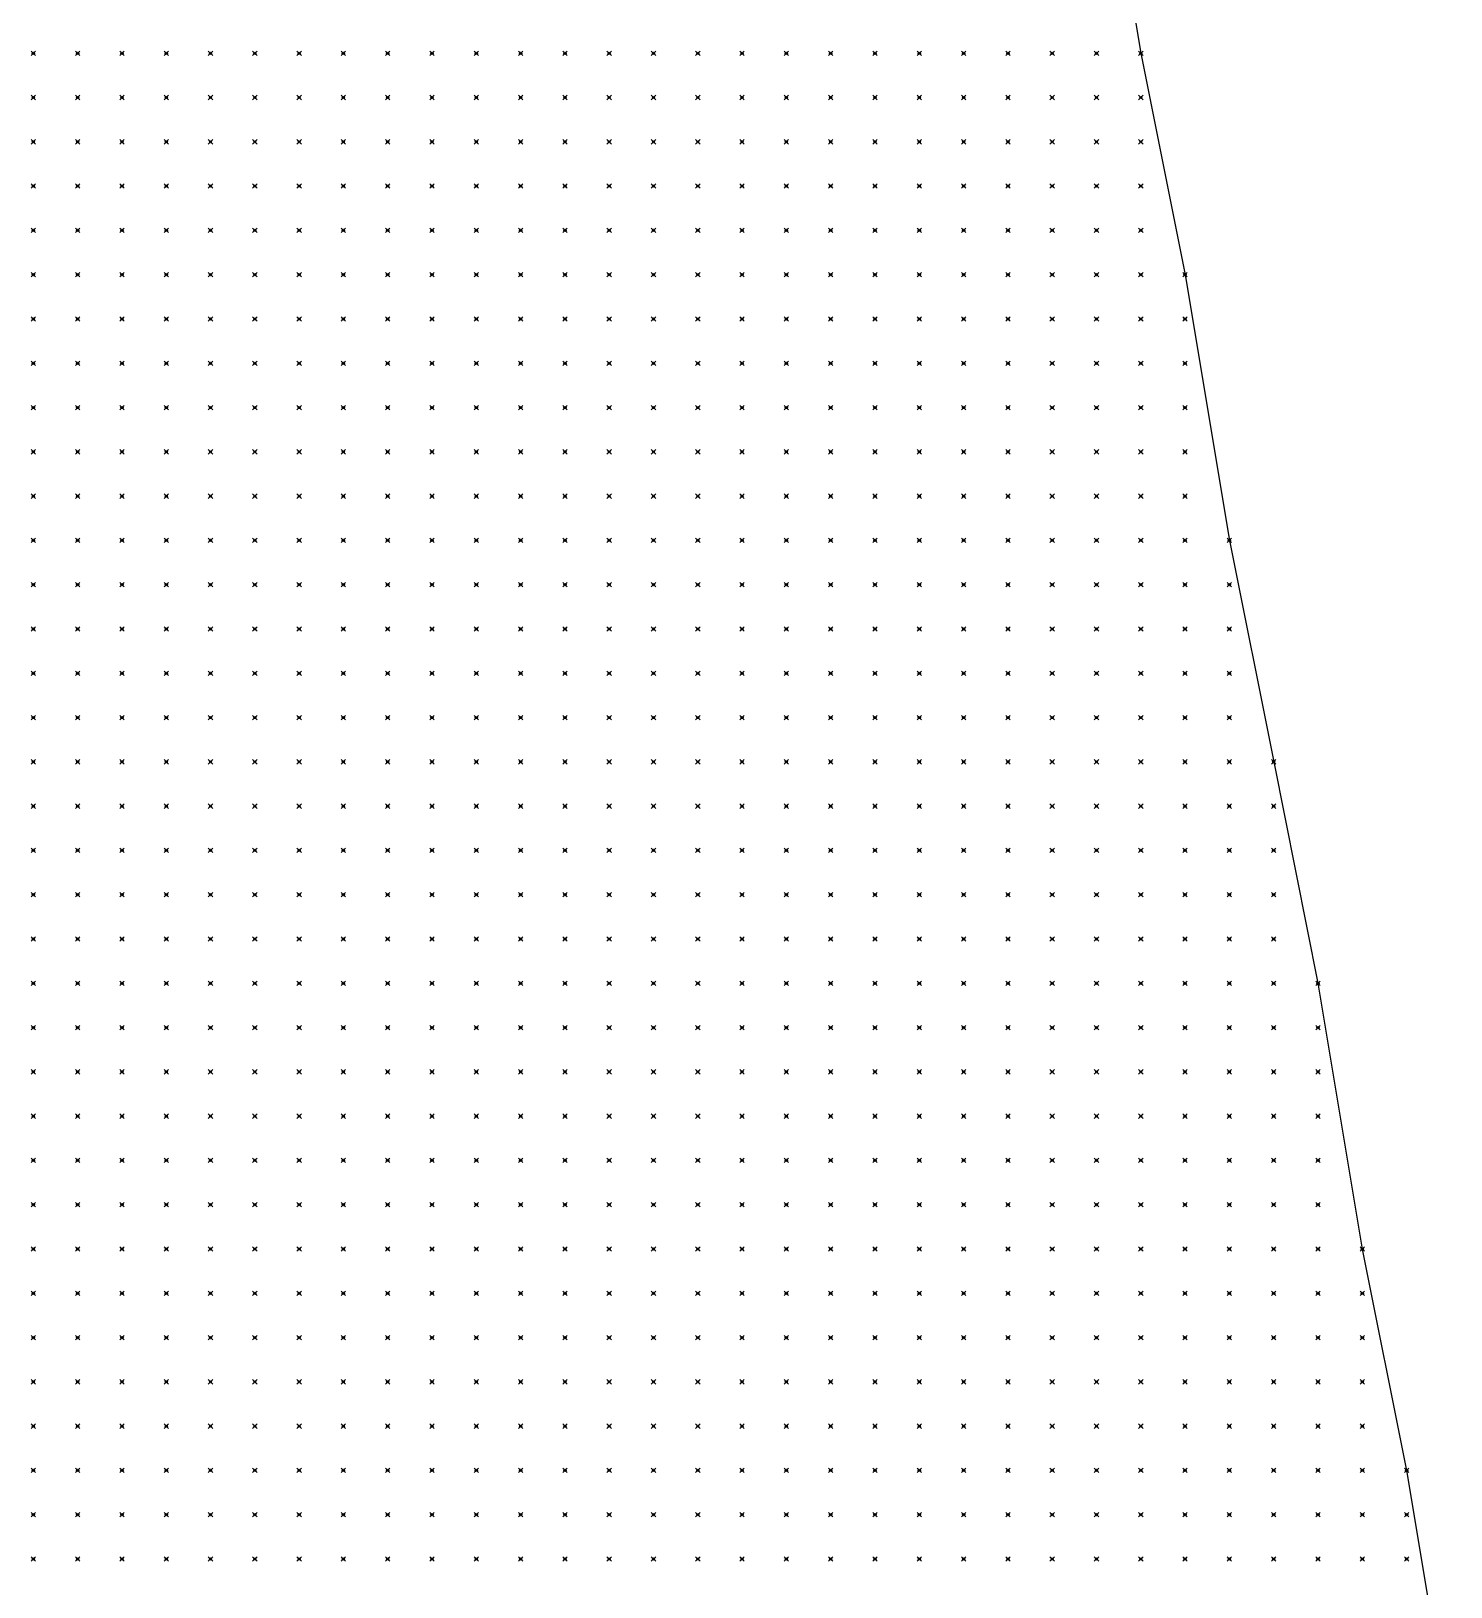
# Model space of a CAD drawing. Header units: metres. Extents: x 441556 to 446409, y 432338 to 461058.
# Drawn here: x 443115.2 to 443211.3, y 447405 to 447510.4 of the extents above; entities that cross this region are included whole.
import ezdxf

# ---------------------------------------------------------------- set-up
doc = ezdxf.new("R2010")
doc.units = ezdxf.units.M
doc.header["$MEASUREMENT"] = 0
doc.header["$PDMODE"] = 35
doc.header["$PDSIZE"] = 0.15
doc.layers.add('DTM-INT_YP', color=121, linetype='Continuous')
doc.layers.add('DTM-NOK-RevN_POINTS', color=91, linetype='Continuous')

msp = doc.modelspace()

# ---------------------------------------------------------------- linework, layer by layer
at = {"layer": 'DTM-INT_YP'}
msp.add_polyline3d([(443169.357, 447619.884, 349.217), (443172.356, 447604.888, 349.156), (443175.356, 447589.891, 349.171), (443178.355, 447571.895, 349.173), (443181.354, 447556.898, 349.144), (443184.354, 447541.901, 349.082), (443187.353, 447526.904, 349.081), (443190.352, 447508.908, 349.048), (443193.352, 447493.911, 349.073), (443196.351, 447475.915, 349.036), (443199.35, 447460.918, 349.088), (443202.35, 447445.921, 349.003), (443205.349, 447427.925, 348.95), (443208.349, 447412.928, 348.865), (443211.348, 447394.932, 348.778)], dxfattribs=at)
at = {"layer": 'DTM-NOK-RevN_POINTS'}
for p in [(443115.368, 447508.908, 371.777), (443118.368, 447508.908, 370.282), (443121.367, 447508.908, 369.684), (443124.366, 447508.908, 367.614), (443127.366, 447508.908, 366.004), (443130.365, 447508.908, 364.76), (443133.365, 447508.908, 363.12), (443136.364, 447508.908, 362.018), (443139.363, 447508.908, 361.554), (443142.363, 447508.908, 361.699), (443145.362, 447508.908, 361.831), (443148.361, 447508.908, 361.495), (443151.361, 447508.908, 361.235), (443154.36, 447508.908, 360.86), (443157.359, 447508.908, 360.89), (443160.359, 447508.908, 360.637), (443163.358, 447508.908, 359.956), (443166.357, 447508.908, 358.513), (443169.357, 447508.908, 355.788), (443172.356, 447508.908, 353.136), (443175.356, 447508.908, 350.338), (443178.355, 447508.908, 348.671), (443181.354, 447508.908, 347.591), (443184.354, 447508.908, 348.193), (443187.353, 447508.908, 348.995), (443190.352, 447508.908, 349.048), (443115.368, 447505.909, 371.414), (443118.368, 447505.909, 370.597), (443121.367, 447505.909, 369.348), (443124.366, 447505.909, 367.497), (443127.366, 447505.909, 366.128), (443130.365, 447505.909, 364.922), (443133.365, 447505.909, 363.771), (443136.364, 447505.909, 362.535), (443139.363, 447505.909, 361.857), (443142.363, 447505.909, 362.029), (443145.362, 447505.909, 362.039), (443148.361, 447505.909, 361.852), (443151.361, 447505.909, 361.636), (443154.36, 447505.909, 361.317), (443157.359, 447505.909, 361.191), (443160.359, 447505.909, 360.854), (443163.358, 447505.909, 360.271), (443166.357, 447505.909, 359.063), (443169.357, 447505.909, 356.332), (443172.356, 447505.909, 353.553), (443175.356, 447505.909, 350.92), (443178.355, 447505.909, 349.034), (443181.354, 447505.909, 347.695), (443184.354, 447505.909, 347.892), (443187.353, 447505.909, 349.014), (443190.352, 447505.909, 349.081), (443115.368, 447502.909, 371.355), (443118.368, 447502.909, 370.916), (443121.367, 447502.909, 369.137), (443124.366, 447502.909, 367.677), (443127.366, 447502.909, 366.275), (443130.365, 447502.909, 365.076), (443133.365, 447502.909, 364.033), (443136.364, 447502.909, 362.977), (443139.363, 447502.909, 362.051), (443142.363, 447502.909, 362.202), (443145.362, 447502.909, 362.476), (443148.361, 447502.909, 362.367), (443151.361, 447502.909, 362.285), (443154.36, 447502.909, 361.817), (443157.359, 447502.909, 361.369), (443160.359, 447502.909, 360.881), (443163.358, 447502.909, 360.602), (443166.357, 447502.909, 359.595), (443169.357, 447502.909, 357.059), (443172.356, 447502.909, 354.26), (443175.356, 447502.909, 351.626), (443178.355, 447502.909, 349.669), (443181.354, 447502.909, 347.858), (443184.354, 447502.909, 347.812), (443187.353, 447502.909, 348.972), (443190.352, 447502.909, 349.055), (443115.368, 447499.91, 371.562), (443118.368, 447499.91, 370.584), (443121.367, 447499.91, 368.935), (443124.366, 447499.91, 367.682), (443127.366, 447499.91, 366.391), (443130.365, 447499.91, 365.281), (443133.365, 447499.91, 364.272), (443136.364, 447499.91, 363.285), (443139.363, 447499.91, 362.461), (443142.363, 447499.91, 362.629), (443145.362, 447499.91, 362.806), (443148.361, 447499.91, 362.828), (443151.361, 447499.91, 362.612), (443154.36, 447499.91, 362.161), (443157.359, 447499.91, 361.529), (443160.359, 447499.91, 361.043), (443163.358, 447499.91, 360.71), (443166.357, 447499.91, 359.818), (443169.357, 447499.91, 357.359), (443172.356, 447499.91, 354.502), (443175.356, 447499.91, 352.076), (443178.355, 447499.91, 349.981), (443181.354, 447499.91, 348.11), (443184.354, 447499.91, 347.761), (443187.353, 447499.91, 348.98), (443190.352, 447499.91, 349.105), (443115.368, 447496.911, 371.773), (443118.368, 447496.911, 370.316), (443121.367, 447496.911, 369.082), (443124.366, 447496.911, 367.809), (443127.366, 447496.911, 366.439), (443130.365, 447496.911, 365.497), (443133.365, 447496.911, 364.754), (443136.364, 447496.911, 363.566), (443139.363, 447496.911, 362.854), (443142.363, 447496.911, 362.993), (443145.362, 447496.911, 363.331), (443148.361, 447496.911, 363.078), (443151.361, 447496.911, 362.668), (443154.36, 447496.911, 362.198), (443157.359, 447496.911, 361.731), (443160.359, 447496.911, 361.246), (443163.358, 447496.911, 360.634), (443166.357, 447496.911, 359.503), (443169.357, 447496.911, 357.073), (443172.356, 447496.911, 354.359), (443175.356, 447496.911, 352.429), (443178.355, 447496.911, 350.777), (443181.354, 447496.911, 348.654), (443184.354, 447496.911, 347.567), (443187.353, 447496.911, 348.704), (443190.352, 447496.911, 349.061), (443115.368, 447493.911, 371.742), (443118.368, 447493.911, 370.255), (443121.367, 447493.911, 369.155), (443124.366, 447493.911, 367.924), (443127.366, 447493.911, 366.941), (443130.365, 447493.911, 366.008), (443133.365, 447493.911, 365.122), (443136.364, 447493.911, 363.884), (443139.363, 447493.911, 363.3), (443142.363, 447493.911, 363.291), (443145.362, 447493.911, 363.364), (443148.361, 447493.911, 363.041), (443151.361, 447493.911, 362.626), (443154.36, 447493.911, 362.206), (443157.359, 447493.911, 361.641), (443160.359, 447493.911, 361.32), (443163.358, 447493.911, 360.905), (443166.357, 447493.911, 359.91), (443169.357, 447493.911, 358.197), (443172.356, 447493.911, 355.444), (443175.356, 447493.911, 353.294), (443178.355, 447493.911, 351.236), (443181.354, 447493.911, 348.9), (443184.354, 447493.911, 347.493), (443187.353, 447493.911, 348.547), (443190.352, 447493.911, 348.998), (443193.352, 447493.911, 349.073), (443115.368, 447490.912, 371.433), (443118.368, 447490.912, 370.286), (443121.367, 447490.912, 369.151), (443124.366, 447490.912, 368.107), (443127.366, 447490.912, 367.162), (443130.365, 447490.912, 366.142), (443133.365, 447490.912, 365.125), (443136.364, 447490.912, 363.759), (443139.363, 447490.912, 363.699), (443142.363, 447490.912, 363.665), (443145.362, 447490.912, 363.559), (443148.361, 447490.912, 363.267), (443151.361, 447490.912, 363.099), (443154.36, 447490.912, 362.638), (443157.359, 447490.912, 362.003), (443160.359, 447490.912, 361.621), (443163.358, 447490.912, 361.252), (443166.357, 447490.912, 360.773), (443169.357, 447490.912, 359.021), (443172.356, 447490.912, 356.452), (443175.356, 447490.912, 353.761), (443178.355, 447490.912, 351.422), (443181.354, 447490.912, 349.216), (443184.354, 447490.912, 347.486), (443187.353, 447490.912, 348.364), (443190.352, 447490.912, 348.988), (443193.352, 447490.912, 349.079), (443115.368, 447487.912, 371.729), (443118.368, 447487.912, 370.498), (443121.367, 447487.912, 369.295), (443124.366, 447487.912, 368.359), (443127.366, 447487.912, 367.487), (443130.365, 447487.912, 366.143), (443133.365, 447487.912, 364.791), (443136.364, 447487.912, 364.016), (443139.363, 447487.912, 364.201), (443142.363, 447487.912, 364.14), (443145.362, 447487.912, 363.916), (443148.361, 447487.912, 363.709), (443151.361, 447487.912, 363.42), (443154.36, 447487.912, 363.204), (443157.359, 447487.912, 362.84), (443160.359, 447487.912, 362.188), (443163.358, 447487.912, 361.738), (443166.357, 447487.912, 361.185), (443169.357, 447487.912, 359.242), (443172.356, 447487.912, 356.957), (443175.356, 447487.912, 354.201), (443178.355, 447487.912, 351.833), (443181.354, 447487.912, 349.472), (443184.354, 447487.912, 347.576), (443187.353, 447487.912, 348.064), (443190.352, 447487.912, 348.939), (443193.352, 447487.912, 349.056), (443115.368, 447484.913, 371.797), (443118.368, 447484.913, 370.761), (443121.367, 447484.913, 369.619), (443124.366, 447484.913, 368.657), (443127.366, 447484.913, 367.633), (443130.365, 447484.913, 365.713), (443133.365, 447484.913, 364.611), (443136.364, 447484.913, 364.55), (443139.363, 447484.913, 364.594), (443142.363, 447484.913, 364.381), (443145.362, 447484.913, 364.224), (443148.361, 447484.913, 363.893), (443151.361, 447484.913, 363.955), (443154.36, 447484.913, 363.845), (443157.359, 447484.913, 363.597), (443160.359, 447484.913, 362.706), (443163.358, 447484.913, 362.171), (443166.357, 447484.913, 361.654), (443169.357, 447484.913, 360.077), (443172.356, 447484.913, 357.268), (443175.356, 447484.913, 354.612), (443178.355, 447484.913, 352.4), (443181.354, 447484.913, 349.762), (443184.354, 447484.913, 347.444), (443187.353, 447484.913, 347.826), (443190.352, 447484.913, 348.913), (443193.352, 447484.913, 349.037), (443115.368, 447481.914, 371.492), (443118.368, 447481.914, 370.731), (443121.367, 447481.914, 369.713), (443124.366, 447481.914, 368.746), (443127.366, 447481.914, 367.07), (443130.365, 447481.914, 365.498), (443133.365, 447481.914, 364.956), (443136.364, 447481.914, 365.025), (443139.363, 447481.914, 365.399), (443142.363, 447481.914, 365.013), (443145.362, 447481.914, 364.339), (443148.361, 447481.914, 364.439), (443151.361, 447481.914, 364.427), (443154.36, 447481.914, 364.425), (443157.359, 447481.914, 363.855), (443160.359, 447481.914, 363.164), (443163.358, 447481.914, 362.754), (443166.357, 447481.914, 362.278), (443169.357, 447481.914, 360.958), (443172.356, 447481.914, 358.272), (443175.356, 447481.914, 355.279), (443178.355, 447481.914, 352.967), (443181.354, 447481.914, 350.365), (443184.354, 447481.914, 348.315), (443187.353, 447481.914, 347.639), (443190.352, 447481.914, 348.842), (443193.352, 447481.914, 348.961), (443115.368, 447478.914, 371.271), (443118.368, 447478.914, 370.453), (443121.367, 447478.914, 369.632), (443124.366, 447478.914, 368.602), (443127.366, 447478.914, 366.807), (443130.365, 447478.914, 365.844), (443133.365, 447478.914, 365.648), (443136.364, 447478.914, 365.587), (443139.363, 447478.914, 366.118), (443142.363, 447478.914, 365.815), (443145.362, 447478.914, 364.909), (443148.361, 447478.914, 364.818), (443151.361, 447478.914, 365.108), (443154.36, 447478.914, 364.92), (443157.359, 447478.914, 364.62), (443160.359, 447478.914, 363.874), (443163.358, 447478.914, 363.439), (443166.357, 447478.914, 362.855), (443169.357, 447478.914, 361.587), (443172.356, 447478.914, 359.121), (443175.356, 447478.914, 355.792), (443178.355, 447478.914, 353.136), (443181.354, 447478.914, 350.796), (443184.354, 447478.914, 348.69), (443187.353, 447478.914, 347.606), (443190.352, 447478.914, 348.677), (443193.352, 447478.914, 348.956), (443115.368, 447475.915, 371.206), (443118.368, 447475.915, 370.306), (443121.367, 447475.915, 369.621), (443124.366, 447475.915, 368.617), (443127.366, 447475.915, 367.021), (443130.365, 447475.915, 366.569), (443133.365, 447475.915, 366.311), (443136.364, 447475.915, 366.371), (443139.363, 447475.915, 366.729), (443142.363, 447475.915, 366.237), (443145.362, 447475.915, 365.461), (443148.361, 447475.915, 365.555), (443151.361, 447475.915, 365.802), (443154.36, 447475.915, 365.443), (443157.359, 447475.915, 365.001), (443160.359, 447475.915, 364.336), (443163.358, 447475.915, 363.57), (443166.357, 447475.915, 362.988), (443169.357, 447475.915, 361.941), (443172.356, 447475.915, 359.68), (443175.356, 447475.915, 356.511), (443178.355, 447475.915, 354.003), (443181.354, 447475.915, 351.478), (443184.354, 447475.915, 349.066), (443187.353, 447475.915, 347.55), (443190.352, 447475.915, 347.966), (443193.352, 447475.915, 348.949), (443196.351, 447475.915, 349.036), (443115.368, 447472.916, 370.709), (443118.368, 447472.916, 369.795), (443121.367, 447472.916, 369.029), (443124.366, 447472.916, 368.473), (443127.366, 447472.916, 367.966), (443130.365, 447472.916, 367.618), (443133.365, 447472.916, 367.006), (443136.364, 447472.916, 366.941), (443139.363, 447472.916, 366.905), (443142.363, 447472.916, 366.637), (443145.362, 447472.916, 366.119), (443148.361, 447472.916, 366.019), (443151.361, 447472.916, 365.801), (443154.36, 447472.916, 365.574), (443157.359, 447472.916, 365.21), (443160.359, 447472.916, 364.761), (443163.358, 447472.916, 363.877), (443166.357, 447472.916, 363.298), (443169.357, 447472.916, 362.258), (443172.356, 447472.916, 360.508), (443175.356, 447472.916, 357.105), (443178.355, 447472.916, 354.508), (443181.354, 447472.916, 351.825), (443184.354, 447472.916, 349.638), (443187.353, 447472.916, 347.777), (443190.352, 447472.916, 348.086), (443193.352, 447472.916, 348.9), (443196.351, 447472.916, 348.974), (443115.368, 447469.916, 369.833), (443118.368, 447469.916, 369.358), (443121.367, 447469.916, 368.81), (443124.366, 447469.916, 368.37), (443127.366, 447469.916, 368.324), (443130.365, 447469.916, 368.132), (443133.365, 447469.916, 367.75), (443136.364, 447469.916, 367.776), (443139.363, 447469.916, 367.326), (443142.363, 447469.916, 366.941), (443145.362, 447469.916, 366.694), (443148.361, 447469.916, 366.51), (443151.361, 447469.916, 366.113), (443154.36, 447469.916, 365.949), (443157.359, 447469.916, 365.598), (443160.359, 447469.916, 365.069), (443163.358, 447469.916, 364.491), (443166.357, 447469.916, 364.008), (443169.357, 447469.916, 363.245), (443172.356, 447469.916, 361.054), (443175.356, 447469.916, 357.731), (443178.355, 447469.916, 354.971), (443181.354, 447469.916, 352.258), (443184.354, 447469.916, 350.182), (443187.353, 447469.916, 347.986), (443190.352, 447469.916, 347.843), (443193.352, 447469.916, 348.796), (443196.351, 447469.916, 348.993), (443115.368, 447466.917, 369.841), (443118.368, 447466.917, 369.506), (443121.367, 447466.917, 369.203), (443124.366, 447466.917, 368.727), (443127.366, 447466.917, 368.411), (443130.365, 447466.917, 368.319), (443133.365, 447466.917, 368.565), (443136.364, 447466.917, 368.308), (443139.363, 447466.917, 367.672), (443142.363, 447466.917, 367.345), (443145.362, 447466.917, 367.293), (443148.361, 447466.917, 367.145), (443151.361, 447466.917, 366.829), (443154.36, 447466.917, 366.377), (443157.359, 447466.917, 366.038), (443160.359, 447466.917, 365.333), (443163.358, 447466.917, 364.822), (443166.357, 447466.917, 364.469), (443169.357, 447466.917, 363.719), (443172.356, 447466.917, 361.708), (443175.356, 447466.917, 358.638), (443178.355, 447466.917, 355.473), (443181.354, 447466.917, 352.768), (443184.354, 447466.917, 350.52), (443187.353, 447466.917, 348.407), (443190.352, 447466.917, 347.463), (443193.352, 447466.917, 348.627), (443196.351, 447466.917, 349.004), (443115.368, 447463.918, 370.127), (443118.368, 447463.918, 369.875), (443121.367, 447463.918, 369.208), (443124.366, 447463.918, 368.989), (443127.366, 447463.918, 368.744), (443130.365, 447463.918, 368.797), (443133.365, 447463.918, 369.01), (443136.364, 447463.918, 368.532), (443139.363, 447463.918, 368.253), (443142.363, 447463.918, 368.012), (443145.362, 447463.918, 368.082), (443148.361, 447463.918, 367.854), (443151.361, 447463.918, 367.408), (443154.36, 447463.918, 366.817), (443157.359, 447463.918, 366.274), (443160.359, 447463.918, 365.714), (443163.358, 447463.918, 365.21), (443166.357, 447463.918, 364.743), (443169.357, 447463.918, 364.075), (443172.356, 447463.918, 362.023), (443175.356, 447463.918, 358.953), (443178.355, 447463.918, 355.866), (443181.354, 447463.918, 353.552), (443184.354, 447463.918, 350.928), (443187.353, 447463.918, 348.71), (443190.352, 447463.918, 347.437), (443193.352, 447463.918, 348.409), (443196.351, 447463.918, 349.005), (443115.368, 447460.918, 370.769), (443118.368, 447460.918, 370.198), (443121.367, 447460.918, 369.654), (443124.366, 447460.918, 369.785), (443127.366, 447460.918, 369.91), (443130.365, 447460.918, 369.799), (443133.365, 447460.918, 369.345), (443136.364, 447460.918, 368.863), (443139.363, 447460.918, 368.914), (443142.363, 447460.918, 368.51), (443145.362, 447460.918, 368.174), (443148.361, 447460.918, 367.835), (443151.361, 447460.918, 367.446), (443154.36, 447460.918, 366.964), (443157.359, 447460.918, 366.466), (443160.359, 447460.918, 365.893), (443163.358, 447460.918, 365.373), (443166.357, 447460.918, 364.826), (443169.357, 447460.918, 364.225), (443172.356, 447460.918, 362.526), (443175.356, 447460.918, 359.849), (443178.355, 447460.918, 356.43), (443181.354, 447460.918, 353.816), (443184.354, 447460.918, 351.257), (443187.353, 447460.918, 349.232), (443190.352, 447460.918, 347.502), (443193.352, 447460.918, 348.2), (443196.351, 447460.918, 348.962), (443199.35, 447460.918, 349.088), (443115.368, 447457.919, 371.602), (443118.368, 447457.919, 370.812), (443121.367, 447457.919, 370.298), (443124.366, 447457.919, 370.77), (443127.366, 447457.919, 370.748), (443130.365, 447457.919, 370.29), (443133.365, 447457.919, 369.684), (443136.364, 447457.919, 369.295), (443139.363, 447457.919, 369.207), (443142.363, 447457.919, 369.105), (443145.362, 447457.919, 368.503), (443148.361, 447457.919, 368.024), (443151.361, 447457.919, 367.549), (443154.36, 447457.919, 366.868), (443157.359, 447457.919, 366.14), (443160.359, 447457.919, 365.626), (443163.358, 447457.919, 365.198), (443166.357, 447457.919, 364.751), (443169.357, 447457.919, 364.278), (443172.356, 447457.919, 362.941), (443175.356, 447457.919, 360.481), (443178.355, 447457.919, 357.001), (443181.354, 447457.919, 354.555), (443184.354, 447457.919, 351.761), (443187.353, 447457.919, 349.748), (443190.352, 447457.919, 347.796), (443193.352, 447457.919, 347.884), (443196.351, 447457.919, 348.887), (443199.35, 447457.919, 349.103), (443115.368, 447454.92, 372.464), (443118.368, 447454.92, 371.668), (443121.367, 447454.92, 371.602), (443124.366, 447454.92, 371.695), (443127.366, 447454.92, 371.364), (443130.365, 447454.92, 370.76), (443133.365, 447454.92, 370.071), (443136.364, 447454.92, 369.77), (443139.363, 447454.92, 369.621), (443142.363, 447454.92, 369.506), (443145.362, 447454.92, 368.708), (443148.361, 447454.92, 367.774), (443151.361, 447454.92, 367.429), (443154.36, 447454.92, 366.657), (443157.359, 447454.92, 366.122), (443160.359, 447454.92, 365.774), (443163.358, 447454.92, 365.336), (443166.357, 447454.92, 364.866), (443169.357, 447454.92, 364.525), (443172.356, 447454.92, 363.815), (443175.356, 447454.92, 361.183), (443178.355, 447454.92, 358.308), (443181.354, 447454.92, 354.895), (443184.354, 447454.92, 352.299), (443187.353, 447454.92, 350.386), (443190.352, 447454.92, 347.811), (443193.352, 447454.92, 347.684), (443196.351, 447454.92, 348.776), (443199.35, 447454.92, 349.029), (443115.368, 447451.92, 373.608), (443118.368, 447451.92, 373.216), (443121.367, 447451.92, 372.595), (443124.366, 447451.92, 372.267), (443127.366, 447451.92, 371.726), (443130.365, 447451.92, 371.083), (443133.365, 447451.92, 370.418), (443136.364, 447451.92, 370.024), (443139.363, 447451.92, 369.87), (443142.363, 447451.92, 369.478), (443145.362, 447451.92, 368.862), (443148.361, 447451.92, 368.174), (443151.361, 447451.92, 367.606), (443154.36, 447451.92, 366.983), (443157.359, 447451.92, 366.433), (443160.359, 447451.92, 366.074), (443163.358, 447451.92, 365.586), (443166.357, 447451.92, 365.121), (443169.357, 447451.92, 364.662), (443172.356, 447451.92, 363.851), (443175.356, 447451.92, 361.542), (443178.355, 447451.92, 358.329), (443181.354, 447451.92, 354.83), (443184.354, 447451.92, 352.653), (443187.353, 447451.92, 350.717), (443190.352, 447451.92, 348.325), (443193.352, 447451.92, 347.603), (443196.351, 447451.92, 348.682), (443199.35, 447451.92, 348.89), (443115.368, 447448.921, 374.079), (443118.368, 447448.921, 373.938), (443121.367, 447448.921, 373.197), (443124.366, 447448.921, 372.586), (443127.366, 447448.921, 371.925), (443130.365, 447448.921, 371.34), (443133.365, 447448.921, 370.765), (443136.364, 447448.921, 370.274), (443139.363, 447448.921, 370.046), (443142.363, 447448.921, 369.667), (443145.362, 447448.921, 369.441), (443148.361, 447448.921, 369.054), (443151.361, 447448.921, 368.355), (443154.36, 447448.921, 367.401), (443157.359, 447448.921, 366.788), (443160.359, 447448.921, 366.373), (443163.358, 447448.921, 366.058), (443166.357, 447448.921, 365.391), (443169.357, 447448.921, 364.778), (443172.356, 447448.921, 364.187), (443175.356, 447448.921, 362.116), (443178.355, 447448.921, 358.861), (443181.354, 447448.921, 355.445), (443184.354, 447448.921, 353.064), (443187.353, 447448.921, 351.108), (443190.352, 447448.921, 348.908), (443193.352, 447448.921, 347.583), (443196.351, 447448.921, 348.554), (443199.35, 447448.921, 348.851), (443115.368, 447445.921, 373.952), (443118.368, 447445.921, 373.892), (443121.367, 447445.921, 373.568), (443124.366, 447445.921, 372.862), (443127.366, 447445.921, 372.225), (443130.365, 447445.921, 371.636), (443133.365, 447445.921, 371.161), (443136.364, 447445.921, 370.602), (443139.363, 447445.921, 370.35), (443142.363, 447445.921, 370.186), (443145.362, 447445.921, 369.899), (443148.361, 447445.921, 369.379), (443151.361, 447445.921, 368.777), (443154.36, 447445.921, 367.772), (443157.359, 447445.921, 367.168), (443160.359, 447445.921, 366.883), (443163.358, 447445.921, 366.627), (443166.357, 447445.921, 365.913), (443169.357, 447445.921, 365.16), (443172.356, 447445.921, 364.498), (443175.356, 447445.921, 362.593), (443178.355, 447445.921, 359.667), (443181.354, 447445.921, 356.108), (443184.354, 447445.921, 353.688), (443187.353, 447445.921, 351.591), (443190.352, 447445.921, 349.257), (443193.352, 447445.921, 347.627), (443196.351, 447445.921, 348.482), (443199.35, 447445.921, 348.896), (443202.35, 447445.921, 349.003), (443115.368, 447442.922, 373.941), (443118.368, 447442.922, 373.832), (443121.367, 447442.922, 373.655), (443124.366, 447442.922, 373.304), (443127.366, 447442.922, 372.629), (443130.365, 447442.922, 372.057), (443133.365, 447442.922, 371.402), (443136.364, 447442.922, 370.839), (443139.363, 447442.922, 370.618), (443142.363, 447442.922, 370.426), (443145.362, 447442.922, 370.213), (443148.361, 447442.922, 369.438), (443151.361, 447442.922, 368.738), (443154.36, 447442.922, 367.9), (443157.359, 447442.922, 367.591), (443160.359, 447442.922, 367.35), (443163.358, 447442.922, 367.007), (443166.357, 447442.922, 366.473), (443169.357, 447442.922, 365.696), (443172.356, 447442.922, 364.978), (443175.356, 447442.922, 362.82), (443178.355, 447442.922, 359.181), (443181.354, 447442.922, 356.105), (443184.354, 447442.922, 354.273), (443187.353, 447442.922, 352.232), (443190.352, 447442.922, 349.707), (443193.352, 447442.922, 347.866), (443196.351, 447442.922, 348.109), (443199.35, 447442.922, 348.862), (443202.35, 447442.922, 348.963), (443115.368, 447439.923, 374.057), (443118.368, 447439.923, 373.945), (443121.367, 447439.923, 373.663), (443124.366, 447439.923, 373.346), (443127.366, 447439.923, 372.961), (443130.365, 447439.923, 372.329), (443133.365, 447439.923, 371.522), (443136.364, 447439.923, 371.081), (443139.363, 447439.923, 370.988), (443142.363, 447439.923, 370.659), (443145.362, 447439.923, 370.277), (443148.361, 447439.923, 369.555), (443151.361, 447439.923, 368.773), (443154.36, 447439.923, 368.122), (443157.359, 447439.923, 367.913), (443160.359, 447439.923, 367.414), (443163.358, 447439.923, 367.052), (443166.357, 447439.923, 366.516), (443169.357, 447439.923, 365.901), (443172.356, 447439.923, 365.165), (443175.356, 447439.923, 363.254), (443178.355, 447439.923, 359.845), (443181.354, 447439.923, 356.751), (443184.354, 447439.923, 354.392), (443187.353, 447439.923, 352.221), (443190.352, 447439.923, 350.067), (443193.352, 447439.923, 348.097), (443196.351, 447439.923, 347.882), (443199.35, 447439.923, 348.823), (443202.35, 447439.923, 348.94), (443115.368, 447436.923, 374.315), (443118.368, 447436.923, 374.018), (443121.367, 447436.923, 373.644), (443124.366, 447436.923, 373.253), (443127.366, 447436.923, 372.785), (443130.365, 447436.923, 372.331), (443133.365, 447436.923, 371.671), (443136.364, 447436.923, 371.084), (443139.363, 447436.923, 371.075), (443142.363, 447436.923, 370.606), (443145.362, 447436.923, 369.877), (443148.361, 447436.923, 369.409), (443151.361, 447436.923, 368.778), (443154.36, 447436.923, 368.105), (443157.359, 447436.923, 367.772), (443160.359, 447436.923, 367.344), (443163.358, 447436.923, 366.735), (443166.357, 447436.923, 366.302), (443169.357, 447436.923, 365.776), (443172.356, 447436.923, 365.069), (443175.356, 447436.923, 362.95), (443178.355, 447436.923, 360.148), (443181.354, 447436.923, 357.184), (443184.354, 447436.923, 355.233), (443187.353, 447436.923, 352.698), (443190.352, 447436.923, 350.445), (443193.352, 447436.923, 348.438), (443196.351, 447436.923, 347.496), (443199.35, 447436.923, 348.598), (443202.35, 447436.923, 348.876), (443115.368, 447433.924, 374.58), (443118.368, 447433.924, 374.25), (443121.367, 447433.924, 373.838), (443124.366, 447433.924, 373.409), (443127.366, 447433.924, 372.707), (443130.365, 447433.924, 372.261), (443133.365, 447433.924, 371.773), (443136.364, 447433.924, 371.168), (443139.363, 447433.924, 371.099), (443142.363, 447433.924, 370.721), (443145.362, 447433.924, 370.043), (443148.361, 447433.924, 369.419), (443151.361, 447433.924, 368.579), (443154.36, 447433.924, 368.152), (443157.359, 447433.924, 367.864), (443160.359, 447433.924, 367.545), (443163.358, 447433.924, 367.156), (443166.357, 447433.924, 366.741), (443169.357, 447433.924, 366.173), (443172.356, 447433.924, 365.515), (443175.356, 447433.924, 364.148), (443178.355, 447433.924, 361.386), (443181.354, 447433.924, 358.152), (443184.354, 447433.924, 355.833), (443187.353, 447433.924, 353.271), (443190.352, 447433.924, 350.632), (443193.352, 447433.924, 348.669), (443196.351, 447433.924, 347.476), (443199.35, 447433.924, 348.58), (443202.35, 447433.924, 348.862), (443115.368, 447430.925, 374.938), (443118.368, 447430.925, 374.574), (443121.367, 447430.925, 374.057), (443124.366, 447430.925, 373.372), (443127.366, 447430.925, 372.693), (443130.365, 447430.925, 372.337), (443133.365, 447430.925, 371.74), (443136.364, 447430.925, 371.459), (443139.363, 447430.925, 371.06), (443142.363, 447430.925, 370.525), (443145.362, 447430.925, 369.845), (443148.361, 447430.925, 369.349), (443151.361, 447430.925, 368.927), (443154.36, 447430.925, 368.449), (443157.359, 447430.925, 368.058), (443160.359, 447430.925, 367.744), (443163.358, 447430.925, 367.223), (443166.357, 447430.925, 366.924), (443169.357, 447430.925, 366.288), (443172.356, 447430.925, 365.599), (443175.356, 447430.925, 364.767), (443178.355, 447430.925, 362.324), (443181.354, 447430.925, 359.206), (443184.354, 447430.925, 356.189), (443187.353, 447430.925, 353.251), (443190.352, 447430.925, 350.765), (443193.352, 447430.925, 349.453), (443196.351, 447430.925, 347.38), (443199.35, 447430.925, 348.144), (443202.35, 447430.925, 348.901), (443115.368, 447427.925, 374.613), (443118.368, 447427.925, 374.355), (443121.367, 447427.925, 374.079), (443124.366, 447427.925, 373.414), (443127.366, 447427.925, 372.675), (443130.365, 447427.925, 372.297), (443133.365, 447427.925, 371.79), (443136.364, 447427.925, 371.387), (443139.363, 447427.925, 370.977), (443142.363, 447427.925, 370.574), (443145.362, 447427.925, 369.96), (443148.361, 447427.925, 369.496), (443151.361, 447427.925, 368.97), (443154.36, 447427.925, 368.5), (443157.359, 447427.925, 368.152), (443160.359, 447427.925, 367.639), (443163.358, 447427.925, 367.012), (443166.357, 447427.925, 366.515), (443169.357, 447427.925, 366.006), (443172.356, 447427.925, 365.491), (443175.356, 447427.925, 364.686), (443178.355, 447427.925, 363.001), (443181.354, 447427.925, 360.043), (443184.354, 447427.925, 356.767), (443187.353, 447427.925, 353.615), (443190.352, 447427.925, 351.07), (443193.352, 447427.925, 349.233), (443196.351, 447427.925, 347.513), (443199.35, 447427.925, 347.896), (443202.35, 447427.925, 348.793), (443205.349, 447427.925, 348.95), (443115.368, 447424.926, 375.081), (443118.368, 447424.926, 374.17), (443121.367, 447424.926, 373.987), (443124.366, 447424.926, 373.563), (443127.366, 447424.926, 372.596), (443130.365, 447424.926, 372.116), (443133.365, 447424.926, 371.732), (443136.364, 447424.926, 371.283), (443139.363, 447424.926, 370.876), (443142.363, 447424.926, 370.405), (443145.362, 447424.926, 369.876), (443148.361, 447424.926, 369.549), (443151.361, 447424.926, 369.064), (443154.36, 447424.926, 368.246), (443157.359, 447424.926, 367.935), (443160.359, 447424.926, 367.404), (443163.358, 447424.926, 366.615), (443166.357, 447424.926, 366.194), (443169.357, 447424.926, 365.489), (443172.356, 447424.926, 364.925), (443175.356, 447424.926, 364.377), (443178.355, 447424.926, 363.157), (443181.354, 447424.926, 360.203), (443184.354, 447424.926, 357.863), (443187.353, 447424.926, 355.524), (443190.352, 447424.926, 352.359), (443193.352, 447424.926, 349.9), (443196.351, 447424.926, 347.708), (443199.35, 447424.926, 347.753), (443202.35, 447424.926, 348.765), (443205.349, 447424.926, 348.885), (443115.368, 447421.927, 375.105), (443118.368, 447421.927, 374.086), (443121.367, 447421.927, 373.485), (443124.366, 447421.927, 372.883), (443127.366, 447421.927, 372.181), (443130.365, 447421.927, 371.672), (443133.365, 447421.927, 371.128), (443136.364, 447421.927, 370.704), (443139.363, 447421.927, 370.523), (443142.363, 447421.927, 370.274), (443145.362, 447421.927, 369.529), (443148.361, 447421.927, 369.12), (443151.361, 447421.927, 368.425), (443154.36, 447421.927, 367.739), (443157.359, 447421.927, 367.552), (443160.359, 447421.927, 367.092), (443163.358, 447421.927, 366.564), (443166.357, 447421.927, 366.083), (443169.357, 447421.927, 365.869), (443172.356, 447421.927, 365.567), (443175.356, 447421.927, 365.144), (443178.355, 447421.927, 364.011), (443181.354, 447421.927, 361.693), (443184.354, 447421.927, 358.953), (443187.353, 447421.927, 356.149), (443190.352, 447421.927, 352.886), (443193.352, 447421.927, 350.283), (443196.351, 447421.927, 348.097), (443199.35, 447421.927, 347.514), (443202.35, 447421.927, 348.668), (443205.349, 447421.927, 348.913), (443115.368, 447418.927, 375.142), (443118.368, 447418.927, 373.964), (443121.367, 447418.927, 373.068), (443124.366, 447418.927, 372.094), (443127.366, 447418.927, 371.535), (443130.365, 447418.927, 371.228), (443133.365, 447418.927, 370.824), (443136.364, 447418.927, 370.268), (443139.363, 447418.927, 369.77), (443142.363, 447418.927, 369.676), (443145.362, 447418.927, 369.017), (443148.361, 447418.927, 368.681), (443151.361, 447418.927, 368.219), (443154.36, 447418.927, 367.925), (443157.359, 447418.927, 367.88), (443160.359, 447418.927, 367.712), (443163.358, 447418.927, 367.434), (443166.357, 447418.927, 366.909), (443169.357, 447418.927, 366.655), (443172.356, 447418.927, 366.126), (443175.356, 447418.927, 365.505), (443178.355, 447418.927, 364.381), (443181.354, 447418.927, 362.514), (443184.354, 447418.927, 359.56), (443187.353, 447418.927, 356.22), (443190.352, 447418.927, 353.285), (443193.352, 447418.927, 350.896), (443196.351, 447418.927, 348.855), (443199.35, 447418.927, 347.497), (443202.35, 447418.927, 348.461), (443205.349, 447418.927, 348.89), (443115.368, 447415.928, 375.155), (443118.368, 447415.928, 374.301), (443121.367, 447415.928, 373.352), (443124.366, 447415.928, 372.512), (443127.366, 447415.928, 372.5), (443130.365, 447415.928, 372.382), (443133.365, 447415.928, 371.819), (443136.364, 447415.928, 371.12), (443139.363, 447415.928, 370.384), (443142.363, 447415.928, 369.529), (443145.362, 447415.928, 369.256), (443148.361, 447415.928, 368.739), (443151.361, 447415.928, 368.064), (443154.36, 447415.928, 367.705), (443157.359, 447415.928, 367.48), (443160.359, 447415.928, 367.487), (443163.358, 447415.928, 367.369), (443166.357, 447415.928, 366.944), (443169.357, 447415.928, 366.514), (443172.356, 447415.928, 365.999), (443175.356, 447415.928, 365.405), (443178.355, 447415.928, 364.544), (443181.354, 447415.928, 362.843), (443184.354, 447415.928, 360.155), (443187.353, 447415.928, 356.772), (443190.352, 447415.928, 353.946), (443193.352, 447415.928, 351.077), (443196.351, 447415.928, 348.738), (443199.35, 447415.928, 347.416), (443202.35, 447415.928, 348.287), (443205.349, 447415.928, 348.825), (443115.368, 447412.928, 375.332), (443118.368, 447412.928, 374.657), (443121.367, 447412.928, 374.389), (443124.366, 447412.928, 374.199), (443127.366, 447412.928, 374.275), (443130.365, 447412.928, 374.054), (443133.365, 447412.928, 373.353), (443136.364, 447412.928, 372.753), (443139.363, 447412.928, 371.886), (443142.363, 447412.928, 370.896), (443145.362, 447412.928, 370.072), (443148.361, 447412.928, 369.118), (443151.361, 447412.928, 367.977), (443154.36, 447412.928, 367.552), (443157.359, 447412.928, 366.979), (443160.359, 447412.928, 366.805), (443163.358, 447412.928, 366.8), (443166.357, 447412.928, 366.722), (443169.357, 447412.928, 366.438), (443172.356, 447412.928, 365.913), (443175.356, 447412.928, 365.241), (443178.355, 447412.928, 364.591), (443181.354, 447412.928, 363.197), (443184.354, 447412.928, 360.581), (443187.353, 447412.928, 357.798), (443190.352, 447412.928, 354.686), (443193.352, 447412.928, 351.483), (443196.351, 447412.928, 348.79), (443199.35, 447412.928, 347.541), (443202.35, 447412.928, 347.945), (443205.349, 447412.928, 348.757), (443208.349, 447412.928, 348.865), (443115.368, 447409.929, 375.594), (443118.368, 447409.929, 375.77), (443121.367, 447409.929, 375.826), (443124.366, 447409.929, 376.035), (443127.366, 447409.929, 376.077), (443130.365, 447409.929, 375.778), (443133.365, 447409.929, 375.112), (443136.364, 447409.929, 374.077), (443139.363, 447409.929, 372.882), (443142.363, 447409.929, 371.598), (443145.362, 447409.929, 370.433), (443148.361, 447409.929, 369.331), (443151.361, 447409.929, 368.138), (443154.36, 447409.929, 367.517), (443157.359, 447409.929, 366.579), (443160.359, 447409.929, 366.298), (443163.358, 447409.929, 366.23), (443166.357, 447409.929, 366.147), (443169.357, 447409.929, 366.004), (443172.356, 447409.929, 365.593), (443175.356, 447409.929, 365.044), (443178.355, 447409.929, 364.544), (443181.354, 447409.929, 363.493), (443184.354, 447409.929, 361.284), (443187.353, 447409.929, 358.011), (443190.352, 447409.929, 355.233), (443193.352, 447409.929, 351.837), (443196.351, 447409.929, 348.896), (443199.35, 447409.929, 347.763), (443202.35, 447409.929, 347.803), (443205.349, 447409.929, 348.777), (443208.349, 447409.929, 348.871), (443115.368, 447406.93, 376.944), (443118.368, 447406.93, 377.375), (443121.367, 447406.93, 377.908), (443124.366, 447406.93, 378.141), (443127.366, 447406.93, 378.127), (443130.365, 447406.93, 377.313), (443133.365, 447406.93, 376.428), (443136.364, 447406.93, 375.036), (443139.363, 447406.93, 373.704), (443142.363, 447406.93, 372.271), (443145.362, 447406.93, 370.811), (443148.361, 447406.93, 369.51), (443151.361, 447406.93, 368.287), (443154.36, 447406.93, 367.296), (443157.359, 447406.93, 366.12), (443160.359, 447406.93, 365.626), (443163.358, 447406.93, 365.736), (443166.357, 447406.93, 365.622), (443169.357, 447406.93, 365.567), (443172.356, 447406.93, 365.178), (443175.356, 447406.93, 364.656), (443178.355, 447406.93, 364.253), (443181.354, 447406.93, 363.574), (443184.354, 447406.93, 361.7), (443187.353, 447406.93, 358.899), (443190.352, 447406.93, 355.423), (443193.352, 447406.93, 352.459), (443196.351, 447406.93, 349.168), (443199.35, 447406.93, 348.26), (443202.35, 447406.93, 347.602), (443205.349, 447406.93, 348.666), (443208.349, 447406.93, 348.872)]:
    msp.add_point(p, dxfattribs=at)

doc.saveas('drawing.dxf')
